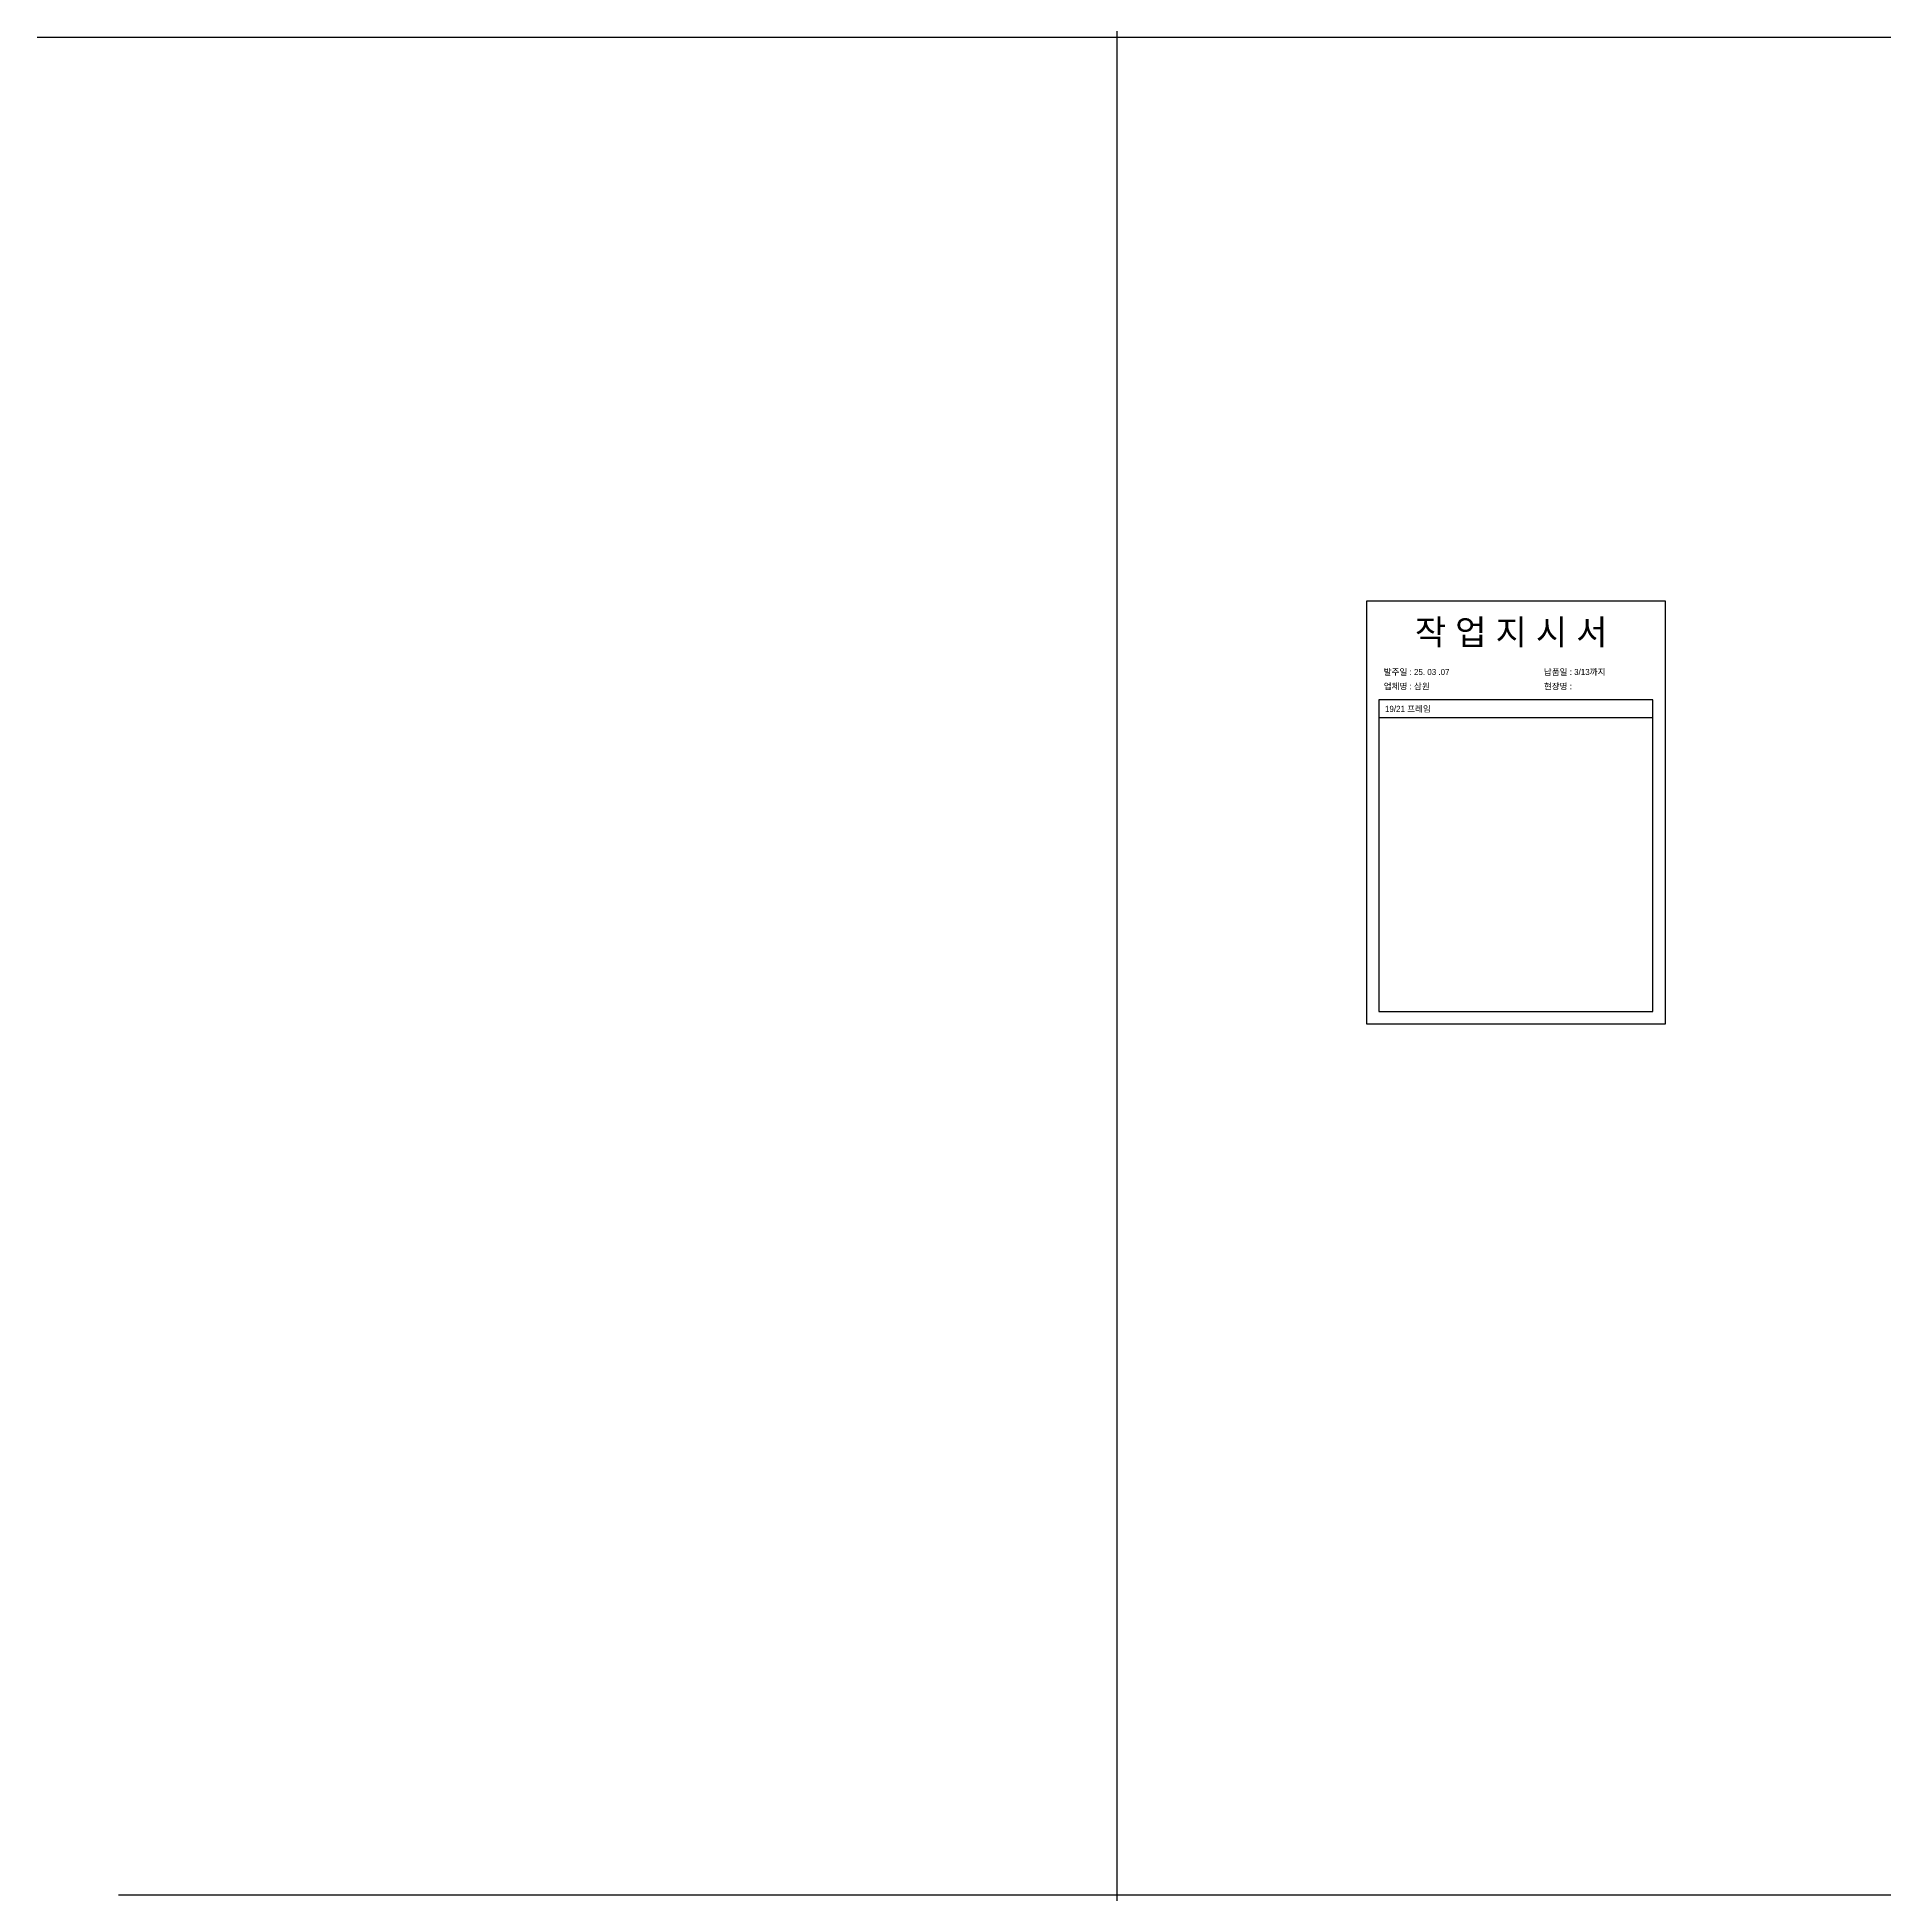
# Model space of a CAD drawing. Header units: millimetres. Extents: x -44117 to 256353, y -2095463 to 65325.
# Drawn here: x 104232 to 114613, y -7711 to 2728 of the extents above; entities that cross this region are included whole.
import ezdxf

# ---------------------------------------------------------------- set-up
doc = ezdxf.new("R2010")
doc.units = ezdxf.units.MM
doc.header["$LTSCALE"] = 10

msp = doc.modelspace()

# ---------------------------------------------------------------- linework, layer by layer
at = {"color": 1}
for p, q in [((104231.63685, 2728.13641), (196500.78371, 2728.13641)), ((104688.33036, -7710.57249), (196957.47723, -7710.57249))]:
    msp.add_line(p, q, dxfattribs=at)
for p, q in [((113309.6155, -996.18043), (111769.6155, -996.18043)), ((113309.6155, -1096.18043), (111769.6155, -1096.18043))]:
    msp.add_line(p, q)
for p in [(110300.49669, 21924.9366), (110300.49669, 14161.07811), (110300.49669, 18584.38997), (110300.49669, 10820.53148), (110300.49669, 18627.87121), (110300.49669, 10864.01272), (110300.49669, 15287.32457), (110300.49669, 7523.46608), (110300.49669, 3746.75115), (110300.49669, 21924.9366), (110300.49669, 14161.07811), (110300.49669, 18584.38997), (110300.49669, 10820.53148), (110300.49669, 18627.87121), (110300.49669, 10864.01272), (110300.49669, 15287.32457), (110300.49669, 7523.46608), (110300.49669, 3746.75115), (110300.49669, 21924.9366), (110300.49669, 14161.07811), (110300.49669, 18584.38997), (110300.49669, 10820.53148), (110300.49669, 18627.87121), (110300.49669, 10864.01272), (110300.49669, 15287.32457), (110300.49669, 7523.46608), (110300.49669, 3746.75115), (110300.49669, 21924.9366), (110300.49669, 14161.07811), (110300.49669, 18584.38997), (110300.49669, 10820.53148), (110300.49669, 18627.87121), (110300.49669, 10864.01272), (110300.49669, 15287.32457), (110300.49669, 7523.46608), (110300.49669, 3746.75115), (110300.49669, 21924.9366), (110300.49669, 14161.07811), (110300.49669, 18584.38997), (110300.49669, 10820.53148), (110300.49669, 18627.87121), (110300.49669, 10864.01272), (110300.49669, 15287.32457), (110300.49669, 7523.46608), (110300.49669, 3746.75115), (110300.49669, 21924.9366), (110300.49669, 14161.07811), (110300.49669, 18584.38997), (110300.49669, 10820.53148), (110300.49669, 18627.87121), (110300.49669, 10864.01272), (110300.49669, 15287.32457), (110300.49669, 7523.46608), (110300.49669, 3746.75115), (110300.49669, 21924.9366), (110300.49669, 14161.07811), (110300.49669, 18584.38997), (110300.49669, 10820.53148), (110300.49669, 18627.87121), (110300.49669, 10864.01272), (110300.49669, 15287.32457), (110300.49669, 7523.46608), (110300.49669, 3746.75115), (110300.49669, 21924.9366), (110300.49669, 14161.07811), (110300.49669, 18584.38997), (110300.49669, 10820.53148), (110300.49669, 18627.87121), (110300.49669, 10864.01272), (110300.49669, 15287.32457), (110300.49669, 7523.46608), (110300.49669, 3746.75115), (110300.49669, 21924.9366), (110300.49669, 14161.07811), (110300.49669, 18584.38997), (110300.49669, 10820.53148), (110300.49669, 18627.87121), (110300.49669, 10864.01272), (110300.49669, 15287.32457), (110300.49669, 7523.46608), (110300.49669, 3746.75115), (110300.49669, 21924.9366), (110300.49669, 14161.07811), (110300.49669, 18584.38997), (110300.49669, 10820.53148), (110300.49669, 18627.87121), (110300.49669, 10864.01272), (110300.49669, 15287.32457), (110300.49669, 7523.46608), (110300.49669, 3746.75115), (110300.49669, 12702.87182), (110300.49669, 4939.01333), (110300.49669, 9362.32519), (110300.49669, 1598.4667), (110300.49669, 9405.80642), (110300.49669, 1641.94794), (110300.49669, 6065.25979), (110300.49669, -1698.5987), (110300.49669, -5475.31363), (110300.49669, 12702.87182), (110300.49669, 4939.01333), (110300.49669, 9362.32519), (110300.49669, 1598.4667), (110300.49669, 9405.80642), (110300.49669, 1641.94794), (110300.49669, 6065.25979), (110300.49669, -1698.5987), (110300.49669, -5475.31363), (110300.49669, 12702.87182), (110300.49669, 4939.01333), (110300.49669, 9362.32519), (110300.49669, 1598.4667), (110300.49669, 9405.80642), (110300.49669, 1641.94794), (110300.49669, 6065.25979), (110300.49669, -1698.5987), (110300.49669, -5475.31363), (110300.49669, 12702.87182), (110300.49669, 4939.01333), (110300.49669, 9362.32519), (110300.49669, 1598.4667), (110300.49669, 9405.80642), (110300.49669, 1641.94794), (110300.49669, 6065.25979), (110300.49669, -1698.5987), (110300.49669, -5475.31363), (110300.49669, 12702.87182), (110300.49669, 4939.01333), (110300.49669, 9362.32519), (110300.49669, 1598.4667), (110300.49669, 9405.80642), (110300.49669, 1641.94794), (110300.49669, 6065.25979), (110300.49669, -1698.5987), (110300.49669, -5475.31363)]:
    msp.add_xline(p, (0, 1), dxfattribs=at)
msp.add_lwpolyline([(111699.6155, -2817.0107), (113379.6155, -2817.0107), (113379.6155, -441.0107), (111699.6155, -441.0107)], close=True)
msp.add_lwpolyline([(111769.6155, -996.18043), (111769.6155, -2747.0107), (113309.6155, -2747.0107), (113309.6155, -996.18043)])

# ---------------------------------------------------------------- texts
at = {"attachment_point": 1}
for s, heights, insert, char_height in [('{\\fGulim|b0|i0|c129|p50;작 업 지 시 서}', [-155.84554], (111972.4221, -545.17322), 140), ('{\\fGulim|b0|i0|c129|p50;발주일 : 25. 03 .07}', [-38.18216], (111797.21274, -821.89364), 34.3), ('{\\fGulim|b0|i0|c129|p50;납품일 : 3/13까지}', [37.67976], (112697.19073, -821.89364), 34.3), ('{\\fGulim|b0|i0|c129|p50;업체명 : 삼원}', [38.2735], (111797.21274, -902.54981), 34.3), ('{\\fGulim|b0|i0|c129|p50;현장명 : }', [-38.2735], (112697.19073, -902.54981), 34.3), ('{\\fGulim|b0|i0|c129|p50;19/21 프레임}', [-41.60759], (111804.25495, -1029.21591), 34.3)]:
    msp.add_mtext_dynamic_manual_height_columns(s, width=3307.3198183, gutter_width=12.5, heights=heights, dxfattribs=dict(at, insert=insert, char_height=char_height))

doc.saveas('drawing.dxf')
